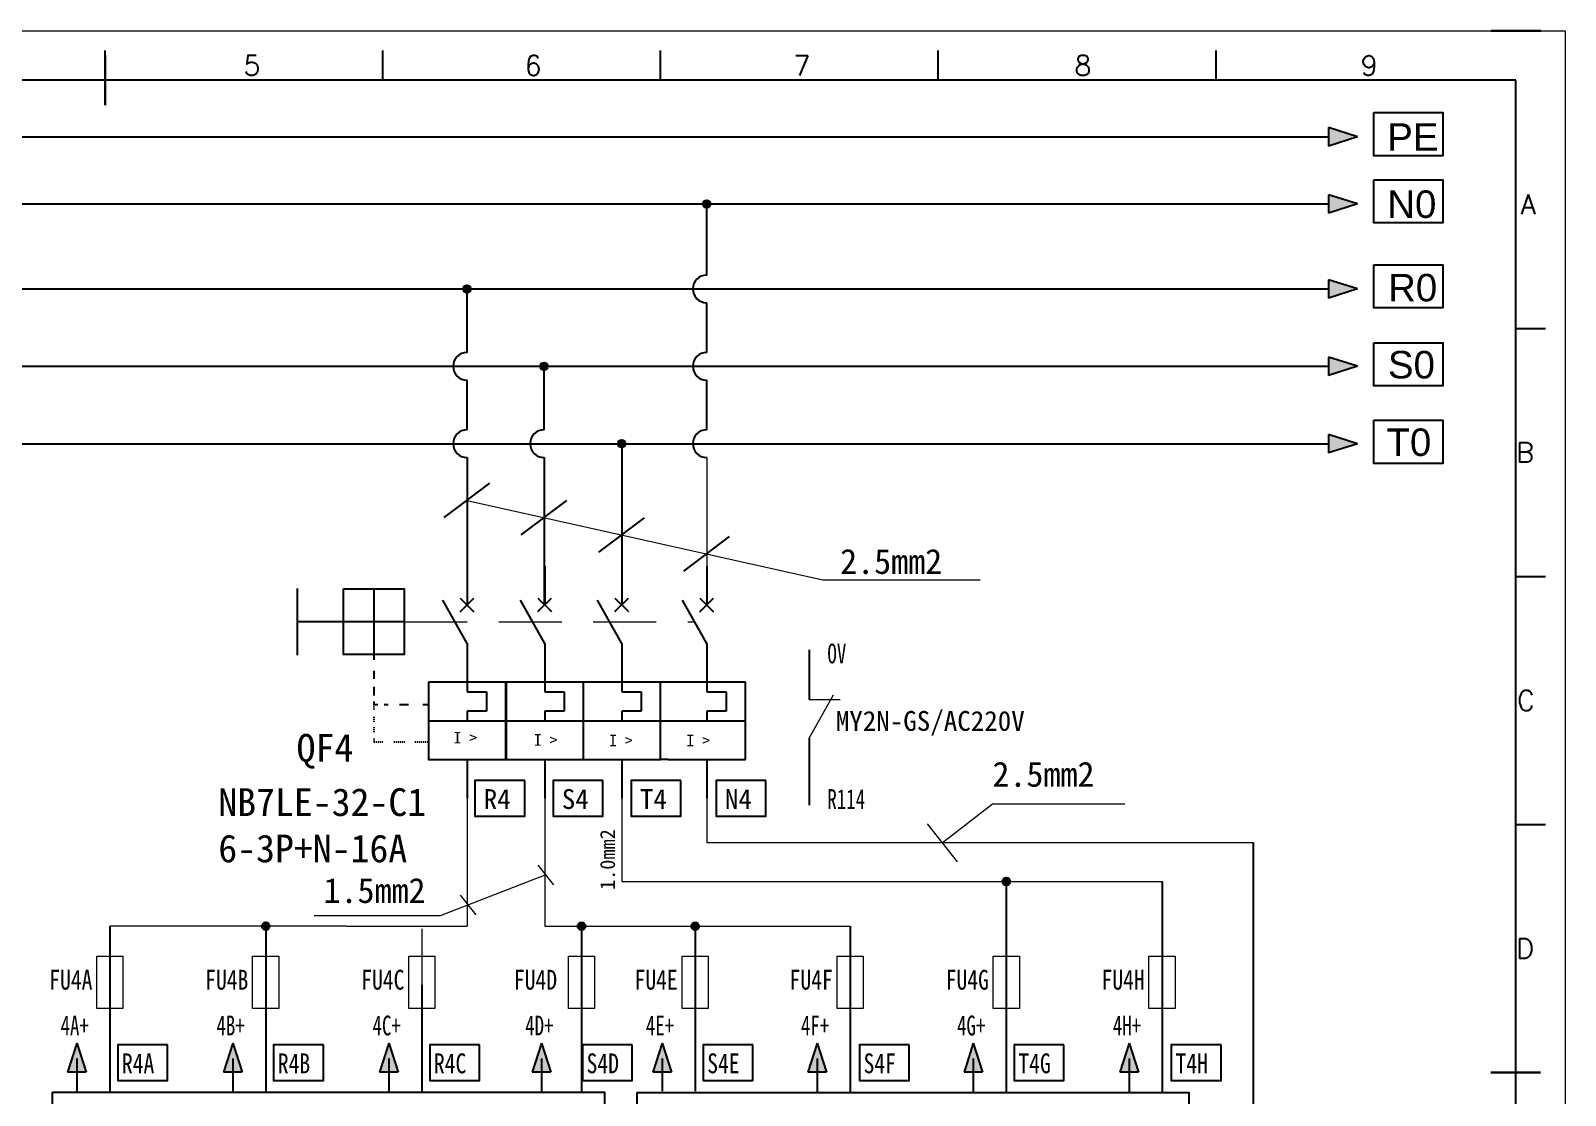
# Model space of a CAD drawing. Extents: x 33864 to 41687, y -3582 to -110.
# Drawn here: x 36403.8 to 36558.5, y -2812.2 to -2704.9 of the extents above; entities that cross this region are included whole.
import ezdxf
from ezdxf.enums import TextEntityAlignment as Align

# ---------------------------------------------------------------- set-up
doc = ezdxf.new("R2010")
doc.units = 0
doc.header["$MEASUREMENT"] = 0
for name, pattern in [('ACANSTGL', [0.11811, 0.07874, -0.03937]), ('ACISOWELD', [3, 2, -1]), ('DASHED2', [9.525, 6.35, -3.175])]:
    doc.linetypes.add(name, pattern=pattern)
for name, color, linetype in [('AE_BOR', 1, 'Continuous'), ('MISC', 2, 'Continuous'), ('SYMS', 7, 'Continuous'), ('细实线层', 7, 'Continuous')]:
    doc.layers.add(name, color=color, linetype=linetype)
doc.styles.add('Standard_0.8', font='', dxfattribs={"width": 0.8})
doc.styles.add('WD', font='romans.shx', dxfattribs={"bigfont": 'gbcbig.shx'})
doc.styles.add('WD_IEC', font='ISOCP2.shx', dxfattribs={"width": 0.9, "height": 4, "bigfont": 'gbcbig.shx'})
doc.styles.add('宋', font='', dxfattribs={"width": 0.7})
doc.styles.add('样式 0', font='')
doc.styles.add('样式 8', font='arial.ttf')
doc.styles.get('Standard_0.8').set_extended_font_data('SimSun')
doc.styles.get('宋').set_extended_font_data('SimSun')
doc.styles.get('样式 0').set_extended_font_data('KaiTi_GB2312')

# ---------------------------------------------------------------- blocks, each defined once
blk = doc.blocks.new('VCB11THI')
for p, q in [((0, 7.5), (0, 2.5)), ((0, -2.5), (-3.12, 3.12)), ((-0.88, 3.38), (0.88, 1.62)), ((-0.88, 1.62), (0.88, 3.38)), ((0, -2.5), (0, -8.75)), ((0, -8.75), (2.5, -8.75)), ((2.5, -8.75), (2.5, -11.25)), ((0, -11.25), (0, -12.5)), ((2.5, -11.25), (0, -11.25)), ((-5, -12.5), (5, -12.5)), ((0, -17.5), (0, -22.5))]:
    blk.add_line(p, q)
blk.add_lwpolyline([(-5, -7.5), (-5, -17.5), (5, -17.5), (5, -7.5)], close=True)
at = {"style": 'WD_IEC', "flags": 1}
for tag, p, height in [('MFG', (2.75, 6.5), 1.5), ('X2TERM01', (0, 7.5), 0.32), ('CAT', (2.75, 4), 1.5), ('X4LINK', (-2, 0), 0.32), ('X1LINK', (-0.5, 0), 0.32), ('CONTACT', (-5, -7.5), 1), ('COMMON', (-3.75, -8.75), 1), ('ASSYCODE', (1, -19), 1), ('FAMILY', (1, -20.5), 1), ('CATDESC', (1, -22), 1), ('X8TERM02', (0, -22.5), 0.32)]:
    blk.add_attdef(tag, p, '', height=height, dxfattribs=at)
at = {"style": 'WD_IEC'}
for tag, p in [('INST', (-8, 5.25)), ('LOC', (-8, 1.75)), ('TAG1', (-8, -1.75)), ('RATING1', (-8, -6.35)), ('DESC1', (-8, -14.35)), ('DESC2', (-8, -17.85)), ('DESC3', (-8, -21.35))]:
    blk.add_attdef(tag, text='', height=2.5, dxfattribs=at).set_placement(p, align=Align.RIGHT)
blk.add_attdef('TERM01', text='', height=2, rotation=90, dxfattribs=at).set_placement((-1, 7.5), align=Align.RIGHT)
at = {"lineweight": 15, "style": 'WD_IEC'}
blk.add_attdef('XREF', text='', height=2.5, dxfattribs=at).set_placement((-8, -10.35), align=Align.RIGHT)
at = {"linetype": 'Continuous', "style": 'WD_IEC'}
blk.add_attdef('T', text='', height=2.5, dxfattribs=at).set_placement((0, -15), align=Align.MIDDLE_CENTER)
at = {"style": 'WD_IEC'}
blk.add_attdef('TERM02', (-1, -22.5), '', height=2, rotation=90, dxfattribs=at)
blk = doc.blocks.new('VCB21THI')
for p, q in [((0, 7.5), (0, 2.5)), ((0, -2.5), (-3.12, 3.12)), ((-0.88, 3.38), (0.88, 1.62)), ((-0.88, 1.62), (0.88, 3.38)), ((0, -2.5), (0, -8.75)), ((0, -8.75), (2.5, -8.75)), ((2.5, -8.75), (2.5, -11.25)), ((0, -11.25), (0, -12.5)), ((2.5, -11.25), (0, -11.25)), ((-5, -12.5), (5, -12.5)), ((0, -17.5), (0, -22.5))]:
    blk.add_line(p, q)
blk.add_lwpolyline([(-5, -7.5), (-5, -17.5), (5, -17.5), (5, -7.5)], close=True)
at = {"style": 'WD_IEC'}
for tag, p in [('INST', (-8, 5.25)), ('LOC', (-8, 1.75)), ('TAG2', (-8, -1.75)), ('RATING1', (-8, -6.35)), ('DESC1', (-8, -14.35)), ('DESC2', (-8, -17.85)), ('DESC3', (-8, -21.35))]:
    blk.add_attdef(tag, text='', height=2.5, dxfattribs=at).set_placement(p, align=Align.RIGHT)
blk.add_attdef('TERM01', text='', height=2, rotation=90, dxfattribs=at).set_placement((-1, 7.5), align=Align.RIGHT)
at = {"style": 'WD_IEC', "flags": 1}
for tag, p, height in [('X2TERM01', (0, 7.5), 0.32), ('X4LINK', (-2, 0), 0.32), ('X1LINK', (-0.5, 0), 0.32), ('CONTACT', (-5, -7.5), 1), ('COMMON', (-3.75, -8.75), 1), ('FAMILY', (1, -20.5), 1), ('X8TERM02', (0, -22.5), 0.32)]:
    blk.add_attdef(tag, p, '', height=height, dxfattribs=at)
at = {"lineweight": 15, "style": 'WD_IEC'}
blk.add_attdef('XREF', text='', height=2.5, dxfattribs=at).set_placement((-8, -10.35), align=Align.RIGHT)
at = {"linetype": 'Continuous', "style": 'WD_IEC'}
blk.add_attdef('T', text='', height=2.5, dxfattribs=at).set_placement((0, -15), align=Align.MIDDLE_CENTER)
at = {"style": 'WD_IEC'}
blk.add_attdef('TERM02', (-1, -22.5), '', height=2, rotation=90, dxfattribs=at)
blk = doc.blocks.new('WDDOT')
blk.add_hatch(color=256).paths.add_polyline_path([(0.5, 0, 1), (-0.5, 0, 1)])
blk.add_circle((0, 0), 0.5)

msp = doc.modelspace()

# ---------------------------------------------------------------- hatches: boundary and pattern name
for points in [[(36534.633, -2723.259), (36534.633, -2721.388), (36537.551, -2722.323)], [(36472.316, -2722.317, 1), (36471.538, -2722.317, 1)], [(36448.154, -2730.889, 1), (36447.376, -2730.889, 1)], [(36534.633, -2729.954), (36537.551, -2730.889), (36534.633, -2731.824)], [(36455.916, -2738.685, 1), (36455.137, -2738.685, 1)], [(36534.633, -2737.75), (36537.551, -2738.685), (36534.633, -2739.621)], [(36463.75, -2746.481, 1), (36462.972, -2746.481, 1)], [(36534.633, -2745.546), (36537.551, -2746.482), (36534.633, -2747.417)], [(36502.523, -2790.604, 1), (36501.744, -2790.604, 1)], [(36427.86, -2795.11, 1), (36427.082, -2795.11, 1)], [(36459.692, -2795.114, 1), (36458.913, -2795.114, 1)], [(36471.153, -2795.115, 1), (36470.375, -2795.115, 1)], [(36407.496, -2809.816), (36408.431, -2806.897), (36409.367, -2809.816)], [(36423.212, -2809.816), (36424.147, -2806.897), (36425.083, -2809.816)], [(36438.95, -2809.816), (36439.885, -2806.897), (36440.82, -2809.816)], [(36454.341, -2809.816), (36455.276, -2806.897), (36456.211, -2809.816)], [(36466.506, -2809.816), (36467.441, -2806.897), (36468.377, -2809.816)], [(36482.137, -2809.816), (36483.072, -2806.897), (36484.007, -2809.816)], [(36497.874, -2809.816), (36498.81, -2806.897), (36499.745, -2809.816)], [(36513.584, -2809.816), (36514.52, -2806.897), (36515.455, -2809.816)]]:
    msp.add_hatch(color=256).paths.add_polyline_path(points)
at = {"layer": 'MISC'}
msp.add_hatch(color=256, dxfattribs=at).paths.add_polyline_path([(36534.633, -2714.623), (36537.551, -2715.559), (36534.633, -2716.494)])

# ---------------------------------------------------------------- linework, layer by layer
for p, q in [((36553.496, -2709.86), (36266.496, -2709.86)), ((36553.496, -2909.86), (36553.496, -2709.86)), ((36537.551, -2722.323), (36534.633, -2721.388)), ((36534.633, -2721.388), (36534.633, -2723.259)), ((36296.316, -2722.323), (36534.633, -2722.323)), ((36537.551, -2722.323), (36534.633, -2723.259)), ((36537.551, -2730.889), (36534.633, -2729.954)), ((36534.633, -2729.954), (36534.633, -2731.824)), ((36296.316, -2730.889), (36534.633, -2730.889)), ((36537.551, -2730.889), (36534.633, -2731.824)), ((36537.551, -2738.685), (36534.633, -2737.75)), ((36534.633, -2737.75), (36534.633, -2739.621)), ((36296.209, -2738.685), (36534.633, -2738.685)), ((36537.551, -2738.685), (36534.633, -2739.621)), ((36537.551, -2746.482), (36534.633, -2745.546)), ((36534.633, -2745.546), (36534.633, -2747.417)), ((36296.303, -2746.482), (36534.633, -2746.482)), ((36463.361, -2746.482), (36463.361, -2762.725)), ((36537.551, -2746.482), (36534.633, -2747.417)), ((36447.765, -2747.876), (36447.765, -2762.725)), ((36455.526, -2747.876), (36455.527, -2762.724)), ((36471.927, -2758.826), (36471.927, -2762.725)), ((36430.643, -2761.063), (36430.643, -2767.786)), ((36438.368, -2761.102), (36438.368, -2767.746)), ((36471.927, -2766.623), (36469.491, -2762.237)), ((36471.238, -2762.036), (36472.616, -2763.414)), ((36471.238, -2763.414), (36472.616, -2762.036)), ((36441.437, -2764.424), (36430.643, -2764.424)), ((36438.368, -2767.746), (36438.368, -2768.272)), ((36471.927, -2766.623), (36471.927, -2771.495)), ((36482.262, -2767.246), (36482.263, -2772.271)), ((36438.368, -2769.364), (36438.368, -2770.183)), ((36438.368, -2771.002), (36438.368, -2771.866)), ((36475.825, -2770.521), (36468.029, -2770.521)), ((36475.825, -2778.317), (36475.825, -2770.521)), ((36438.368, -2772.457), (36438.368, -2772.777)), ((36471.927, -2771.495), (36473.876, -2771.495)), ((36473.876, -2771.495), (36473.876, -2773.444)), ((36438.368, -2772.777), (36438.763, -2772.777)), ((36439.4, -2772.777), (36439.81, -2772.777)), ((36440.948, -2772.777), (36441.859, -2772.777)), ((36443.316, -2772.777), (36443.871, -2772.777)), ((36471.927, -2773.444), (36471.927, -2774.419)), ((36473.876, -2773.444), (36471.927, -2773.444)), ((36467.259, -2774.419), (36475.825, -2774.419)), ((36482.262, -2776.169), (36482.263, -2782.899)), ((36468.029, -2778.317), (36475.825, -2778.317)), ((36471.927, -2778.317), (36471.927, -2782.215)), ((36527.026, -2786.691), (36527.026, -2857.712)), ((36502.134, -2790.604), (36502.133, -2811.878)), ((36517.844, -2790.604), (36517.843, -2811.878)), ((36411.755, -2795.11), (36411.755, -2811.851)), ((36427.471, -2795.11), (36427.471, -2811.851)), ((36459.302, -2795.113), (36459.302, -2811.744)), ((36470.765, -2795.115), (36470.765, -2811.744)), ((36486.396, -2795.116), (36486.396, -2811.878)), ((36443.21, -2801.015), (36443.209, -2811.851)), ((36408.431, -2806.897), (36407.496, -2809.816)), ((36408.431, -2806.897), (36409.367, -2809.816)), ((36424.147, -2806.897), (36423.212, -2809.816)), ((36424.147, -2806.897), (36425.083, -2809.816)), ((36439.885, -2806.897), (36438.95, -2809.816)), ((36439.885, -2806.897), (36440.82, -2809.816)), ((36455.276, -2806.897), (36454.341, -2809.816)), ((36455.276, -2806.897), (36456.211, -2809.816)), ((36467.441, -2806.897), (36466.506, -2809.816)), ((36467.441, -2806.897), (36468.377, -2809.816)), ((36483.072, -2806.897), (36482.137, -2809.816)), ((36483.072, -2806.897), (36484.007, -2809.816)), ((36498.81, -2806.897), (36497.874, -2809.816)), ((36498.81, -2806.897), (36499.745, -2809.816)), ((36514.52, -2806.897), (36513.584, -2809.816)), ((36514.52, -2806.897), (36515.455, -2809.816)), ((36408.431, -2808.452), (36408.431, -2811.851)), ((36424.147, -2808.452), (36424.147, -2811.851)), ((36439.885, -2808.452), (36439.885, -2811.851)), ((36455.276, -2808.452), (36455.276, -2811.744)), ((36467.441, -2808.452), (36467.441, -2811.744)), ((36483.072, -2808.452), (36483.072, -2811.878)), ((36498.81, -2808.452), (36498.81, -2811.878)), ((36514.52, -2808.452), (36514.52, -2811.878)), ((36409.367, -2809.816), (36407.496, -2809.816)), ((36425.083, -2809.816), (36423.212, -2809.816)), ((36440.82, -2809.816), (36438.95, -2809.816)), ((36456.211, -2809.816), (36454.341, -2809.816)), ((36468.377, -2809.816), (36466.506, -2809.816)), ((36484.007, -2809.816), (36482.137, -2809.816)), ((36499.745, -2809.816), (36497.874, -2809.816)), ((36515.455, -2809.816), (36513.584, -2809.816))]:
    msp.add_line(p, q)
at = {"color": 0}
for p, q in [((36471.927, -2729.488), (36471.927, -2722.317)), ((36447.765, -2737.291), (36447.765, -2730.889)), ((36471.927, -2737.285), (36471.927, -2732.277)), ((36455.526, -2745.087), (36455.526, -2738.685)), ((36447.765, -2745.087), (36447.765, -2740.079)), ((36471.927, -2745.081), (36471.927, -2740.073)), ((36468.029, -2770.521), (36467.259, -2770.521)), ((36468.029, -2778.317), (36467.259, -2778.317))]:
    msp.add_line(p, q, dxfattribs=at)
at = {"lineweight": 0}
for p, q in [((36471.927, -2747.869), (36471.927, -2762.725)), ((36482.262, -2776.169), (36484.699, -2771.784)), ((36471.927, -2778.317), (36471.927, -2786.691)), ((36435.599, -2795.11), (36411.755, -2795.11)), ((36455.599, -2795.111), (36486.396, -2795.116))]:
    msp.add_line(p, q, dxfattribs=at)
at = {"color": 6, "linetype": 'DASHED2', "lineweight": 0}
msp.add_line((36441.437, -2764.424), (36470.706, -2764.424), dxfattribs=at)
at = {"linetype": 'ACANSTGL'}
for p, q in [((36438.368, -2772.777), (36438.368, -2773.321)), ((36438.368, -2774.004), (36438.368, -2774.595)), ((36438.368, -2775.05), (36438.368, -2775.596)), ((36438.368, -2776.187), (36438.368, -2776.523)), ((36438.368, -2776.523), (36439.36, -2776.523)), ((36440.378, -2776.523), (36441.488, -2776.523)), ((36442.505, -2776.523), (36443.849, -2776.523))]:
    msp.add_line(p, q, dxfattribs=at)
at = {"color": 1, "lineweight": -3}
for points in [[(36539.201, -2713.12), (36546.142, -2713.12), (36546.142, -2717.473), (36539.201, -2717.473)], [(36539.201, -2719.885), (36546.142, -2719.885), (36546.142, -2724.238), (36539.201, -2724.238)], [(36539.201, -2728.451), (36546.142, -2728.451), (36546.142, -2732.803), (36539.201, -2732.803)], [(36539.201, -2736.31), (36546.142, -2736.31), (36546.142, -2740.663), (36539.201, -2740.663)], [(36539.201, -2744.114), (36546.142, -2744.114), (36546.142, -2748.467), (36539.201, -2748.467)]]:
    msp.add_lwpolyline(points, close=True, dxfattribs=at)
for points in [[(36435.298, -2761.102), (36441.437, -2761.102), (36441.437, -2767.746), (36435.298, -2767.746)], [(36405.986, -2811.851), (36461.622, -2811.851), (36461.622, -2821.626), (36405.986, -2821.626)], [(36464.91, -2811.878), (36520.546, -2811.878), (36520.546, -2821.653), (36464.91, -2821.653)]]:
    msp.add_lwpolyline(points, close=True)
at = {"color": 1, "ltscale": 2}
for points in [[(36453.58, -2780.422), (36448.558, -2780.422), (36448.558, -2784.026), (36453.58, -2784.026)], [(36461.455, -2780.421), (36456.433, -2780.421), (36456.433, -2784.025), (36461.455, -2784.025)], [(36469.329, -2780.42), (36464.307, -2780.42), (36464.307, -2784.024), (36469.329, -2784.024)], [(36477.895, -2780.42), (36472.872, -2780.42), (36472.872, -2784.024), (36477.895, -2784.024)], [(36417.57, -2807.056), (36412.548, -2807.056), (36412.548, -2810.66), (36417.57, -2810.66)], [(36433.286, -2807.056), (36428.264, -2807.056), (36428.264, -2810.66), (36433.286, -2810.66)], [(36449.024, -2807.056), (36444.002, -2807.056), (36444.002, -2810.66), (36449.024, -2810.66)], [(36464.415, -2807.056), (36459.392, -2807.056), (36459.392, -2810.66), (36464.415, -2810.66)], [(36476.58, -2807.056), (36471.558, -2807.056), (36471.558, -2810.66), (36476.58, -2810.66)], [(36492.341, -2807.056), (36487.319, -2807.056), (36487.319, -2810.66), (36492.341, -2810.66)], [(36507.949, -2807.056), (36502.926, -2807.056), (36502.926, -2810.66), (36507.949, -2810.66)], [(36523.789, -2807.056), (36518.766, -2807.056), (36518.766, -2810.66), (36523.789, -2810.66)]]:
    msp.add_lwpolyline(points, close=True, dxfattribs=at)
for centre in [(36471.927, -2722.317), (36447.765, -2730.889), (36455.526, -2738.685), (36463.361, -2746.481), (36502.134, -2790.604), (36427.471, -2795.11), (36459.302, -2795.114), (36470.764, -2795.115)]:
    msp.add_circle(centre, 0.389)
at = {"color": 0, "ltscale": 2}
for centre in [(36471.927, -2730.883), (36447.765, -2738.685), (36471.927, -2738.679), (36447.765, -2746.482), (36455.526, -2746.481), (36471.927, -2746.475)]:
    msp.add_arc(centre, 1.394, 90, 270, dxfattribs=at)
at = {"layer": 'AE_BOR', "color": 1, "lineweight": 15}
for p, q in [((36261.493, -2704.86), (36558.493, -2704.86)), ((36558.493, -2704.86), (36558.493, -2914.86))]:
    msp.add_line(p, q, dxfattribs=at)
at = {"layer": 'AE_BOR', "lineweight": 30}
msp.add_line((36556.026, -2704.86), (36551.026, -2704.86), dxfattribs=at)
at = {"layer": 'AE_BOR'}
for p, q in [((36411.276, -2709.86), (36411.276, -2706.86)), ((36439.276, -2709.86), (36439.276, -2706.86)), ((36467.276, -2709.86), (36467.276, -2706.86)), ((36495.276, -2709.86), (36495.276, -2706.86)), ((36523.276, -2709.86), (36523.276, -2706.86)), ((36553.496, -2734.86), (36556.496, -2734.86)), ((36553.496, -2759.86), (36556.496, -2759.86)), ((36553.496, -2784.86), (36556.496, -2784.86))]:
    msp.add_line(p, q, dxfattribs=at)
at = {"layer": 'AE_BOR', "color": 2, "lineweight": 30}
for p, q in [((36411.276, -2712.36), (36411.276, -2707.36)), ((36550.996, -2809.86), (36555.996, -2809.86))]:
    msp.add_line(p, q, dxfattribs=at)
at = {"layer": 'MISC'}
for p, q in [((36537.551, -2715.559), (36534.633, -2714.623)), ((36534.633, -2714.623), (36534.633, -2716.494)), ((36296.316, -2715.559), (36534.633, -2715.559)), ((36537.551, -2715.559), (36534.633, -2716.494))]:
    msp.add_line(p, q, dxfattribs=at)
at = {"layer": '细实线层', "linetype": 'ByBlock'}
for p, q in [((36445.454, -2753.934), (36450.076, -2750.468)), ((36453.216, -2755.663), (36457.837, -2752.196)), ((36461.05, -2757.408), (36465.672, -2753.941)), ((36469.616, -2759.315), (36474.238, -2755.849))]:
    msp.add_line(p, q, dxfattribs=at)
at = {"layer": '细实线层', "lineweight": 0}
for p, q in [((36447.765, -2752.201), (36483.634, -2760.19)), ((36483.634, -2760.19), (36499.507, -2760.19)), ((36482.263, -2772.271), (36485.38, -2772.271)), ((36447.765, -2782.222), (36447.766, -2795.111)), ((36455.599, -2782.215), (36455.599, -2795.111)), ((36463.361, -2782.215), (36463.361, -2790.604)), ((36495.668, -2786.703), (36500.737, -2782.783)), ((36500.737, -2782.783), (36514.091, -2782.783)), ((36494.167, -2784.786), (36497.17, -2788.62)), ((36471.927, -2786.691), (36527.026, -2786.691)), ((36454.904, -2788.952), (36456.487, -2790.93)), ((36455.696, -2789.941), (36445.047, -2794.078)), ((36463.361, -2790.604), (36493.765, -2790.604)), ((36493.765, -2790.604), (36517.844, -2790.604)), ((36447.07, -2791.995), (36448.653, -2793.974)), ((36445.047, -2794.078), (36432.345, -2794.078)), ((36435.599, -2795.11), (36447.766, -2795.111)), ((36443.211, -2795.364), (36443.21, -2801.015))]:
    msp.add_line(p, q, dxfattribs=at)
for points in [[(36410.432, -2798.119), (36413.078, -2798.119), (36413.078, -2803.406), (36410.432, -2803.406)], [(36426.148, -2798.119), (36428.794, -2798.119), (36428.794, -2803.406), (36426.148, -2803.406)], [(36441.886, -2798.119), (36444.531, -2798.119), (36444.531, -2803.406), (36441.886, -2803.406)], [(36457.979, -2798.119), (36460.625, -2798.119), (36460.625, -2803.406), (36457.979, -2803.406)], [(36469.442, -2798.119), (36472.088, -2798.119), (36472.088, -2803.406), (36469.442, -2803.406)], [(36485.073, -2798.119), (36487.718, -2798.119), (36487.718, -2803.406), (36485.073, -2803.406)], [(36500.81, -2798.119), (36503.456, -2798.119), (36503.456, -2803.406), (36500.81, -2803.406)], [(36516.52, -2798.119), (36519.166, -2798.119), (36519.166, -2803.406), (36516.52, -2803.406)]]:
    msp.add_lwpolyline(points, close=True, dxfattribs=at)

# ---------------------------------------------------------------- block references
at = {"layer": 'SYMS', "lineweight": -3, "xscale": 0.4949999999989814, "yscale": 0.4949999999989814, "zscale": 0.495}
for p in [(36471.927, -2722.317), (36447.765, -2730.889), (36455.526, -2738.685), (36463.361, -2746.481), (36502.134, -2790.604), (36427.471, -2795.11), (36459.302, -2795.114), (36470.764, -2795.115)]:
    msp.add_blockref('WDDOT', p, dxfattribs=at)
at = {"layer": 'SYMS', "linetype": 'ACISOWELD', "xscale": 0.7796249999992142, "yscale": 0.7796249999992142, "zscale": 0.7796249999992142}
for name, p in [('VCB11THI', (36447.765, -2764.68)), ('VCB21THI', (36455.599, -2764.674)), ('VCB21THI', (36463.361, -2764.674))]:
    msp.add_blockref(name, p, dxfattribs=at)

# ---------------------------------------------------------------- texts
at = {"color": 0}
for s, p in [('2.5mm2', (36485.384, -2759.608)), ('2.5mm2', (36500.737, -2781.055)), ('1.5mm2', (36433.296, -2792.773))]:
    msp.add_text(s, height=2.52, dxfattribs=at).set_placement(p)
msp.add_text('1.0mm2', height=1.5, rotation=90, dxfattribs=at).set_placement((36462.683, -2791.462))
at = {"char_height": 2.772, "width": 4.96666, "attachment_point": 1, "style": '样式 8'}
for s, insert in [('N0', (36540.546, -2720.955)), ('R0', (36540.629, -2729.37)), ('S0', (36540.611, -2737.134)), ('T0', (36540.462, -2744.948))]:
    msp.add_mtext(s, dxfattribs=dict(at, insert=insert))
at = {"char_height": 1.1694, "width": 4.51104, "attachment_point": 1}
for insert in [(36446.405, -2775.529), (36454.5, -2775.757), (36462.085, -2775.809), (36469.881, -2775.809)]:
    msp.add_mtext('I >', dxfattribs=dict(at, insert=insert))
at = {"layer": 'AE_BOR', "style": 'WD'}
for s, p in [('5', (36426.087, -2709.36)), ('6', (36454.433, -2709.36)), ('7', (36481.53, -2709.36)), ('8', (36509.86, -2709.36)), ('9', (36538.724, -2709.36))]:
    msp.add_text(s, height=2, dxfattribs=at).set_placement(p, align=Align.CENTER)
for s, p in [('A', (36555.52, -2722.36)), ('B', (36555.329, -2747.36)), ('C', (36555.425, -2772.36)), ('D', (36555.329, -2797.36))]:
    msp.add_text(s, height=2, dxfattribs=at).set_placement(p, align=Align.MIDDLE_RIGHT)
at = {"layer": 'MISC', "attachment_point": 1}
for s, insert, char_height, width, style in [('PE', (36540.546, -2714.19), 2.772, 4.96666, '样式 8'), ('OV', (36484.096, -2766.628), 2, 5.01683, '宋'), ('R114', (36484.096, -2781.298), 2, 5.01683, '宋')]:
    msp.add_mtext(s, dxfattribs=dict(at, insert=insert, char_height=char_height, width=width, style=style))
at = {"layer": 'MISC', "color": 0, "attachment_point": 1}
for s, insert, char_height, width, style in [('{\\fKaiTi_GB2312|b0|i0|c134|p49;MY2N-GS/AC220V}', (36484.946, -2773.424), 2, 5.01683, '样式 0'), ('QF4', (36430.584, -2775.737), 2.8, 5.01683, '样式 0'), ('{\\fKaiTi_GB2312|b0|i0|c134|p49;NB7LE-32-C1\\P6-3P+N-16A}', (36422.689, -2781.208), 2.8, 21.59755, '样式 0'), ('R4', (36449.446, -2781.301), 2, 5.01683, '样式 0'), ('S4', (36457.321, -2781.3), 2, 5.01683, '样式 0'), ('T4', (36465.195, -2781.299), 2, 5.01683, '样式 0'), ('N4', (36473.76, -2781.299), 2, 5.01683, '样式 0'), ('FU4A', (36405.646, -2799.508), 2, 5.01683, 'Standard_0.8'), ('FU4B', (36421.362, -2799.508), 2, 5.01683, 'Standard_0.8'), ('FU4C', (36437.099, -2799.508), 2, 5.01683, 'Standard_0.8'), ('FU4D', (36452.49, -2799.508), 2, 5.01683, 'Standard_0.8'), ('FU4E', (36464.656, -2799.508), 2, 5.01683, 'Standard_0.8'), ('FU4F', (36480.286, -2799.508), 2, 5.01683, 'Standard_0.8'), ('FU4G', (36496.024, -2799.508), 2, 5.01683, 'Standard_0.8'), ('FU4H', (36511.734, -2799.508), 2, 5.01683, 'Standard_0.8'), ('4A+', (36406.784, -2804.12), 2, 5.01683, '宋'), ('4B+', (36422.501, -2804.12), 2, 5.01683, '宋'), ('4C+', (36438.238, -2804.12), 2, 5.01683, '宋'), ('4D+', (36453.629, -2804.12), 2, 5.01683, '宋'), ('4E+', (36465.794, -2804.12), 2, 5.01683, '宋'), ('4F+', (36481.425, -2804.12), 2, 5.01683, '宋'), ('4G+', (36497.163, -2804.12), 2, 5.01683, '宋'), ('4H+', (36512.873, -2804.12), 2, 5.01683, '宋'), ('R4A', (36412.972, -2807.935), 2, 5.01683, 'Standard_0.8'), ('R4B', (36428.688, -2807.935), 2, 5.01683, 'Standard_0.8'), ('R4C', (36444.426, -2807.935), 2, 5.01683, 'Standard_0.8'), ('S4D', (36459.817, -2807.935), 2, 5.01683, 'Standard_0.8'), ('S4E', (36471.982, -2807.935), 2, 5.01683, 'Standard_0.8'), ('S4F', (36487.743, -2807.935), 2, 5.01683, 'Standard_0.8'), ('T4G', (36503.35, -2807.935), 2, 5.01683, 'Standard_0.8'), ('T4H', (36519.191, -2807.935), 2, 5.01683, 'Standard_0.8')]:
    msp.add_mtext(s, dxfattribs=dict(at, insert=insert, char_height=char_height, width=width, style=style))

doc.saveas('drawing.dxf')
